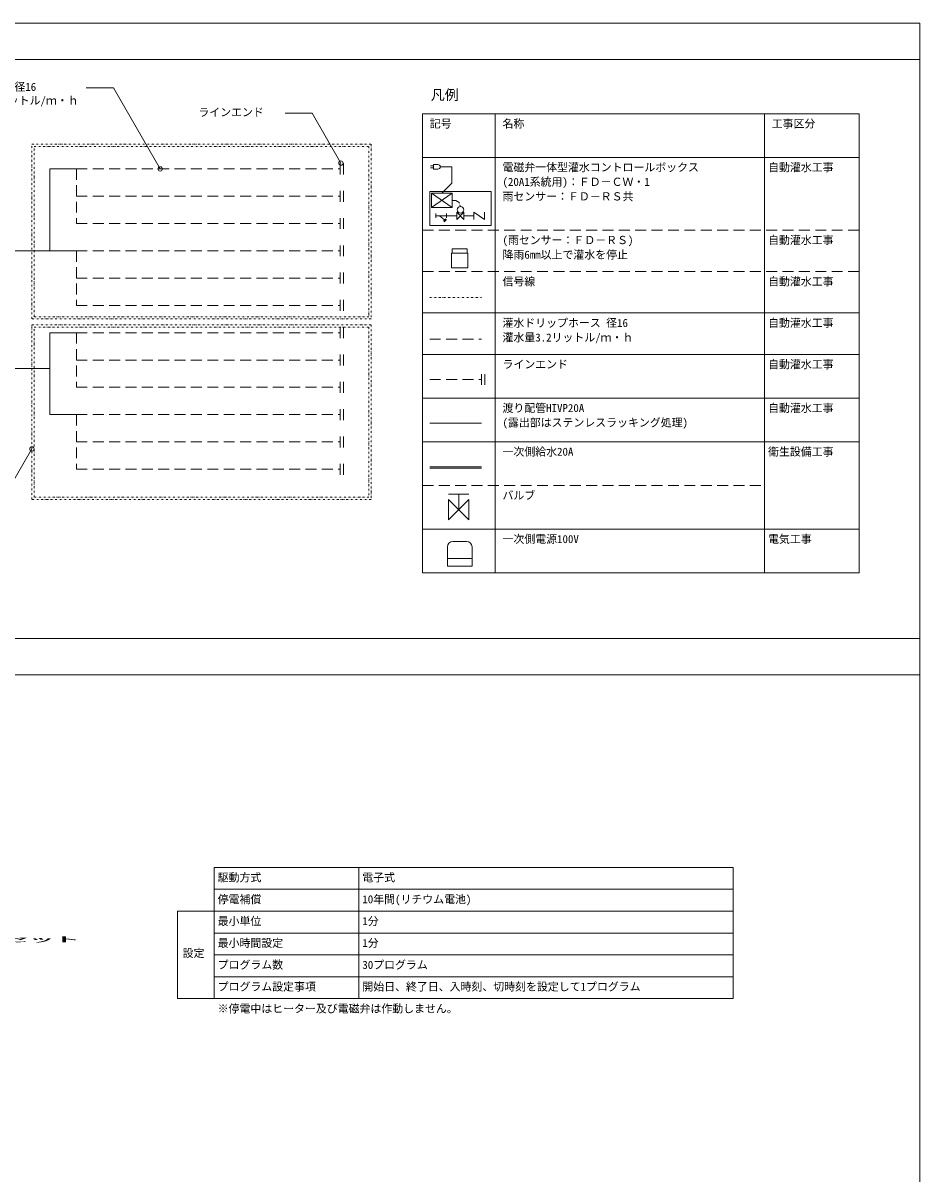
# Model space of a CAD drawing. Units: millimetres, scale not verified. Extents: x -79689 to 6276, y -2774 to 2774.
# Drawn here: x 3810 to 6276, y -388 to 2774 of the extents above; entities that cross this region are included whole.
import ezdxf
from ezdxf.enums import TextEntityAlignment as Align

# ---------------------------------------------------------------- set-up
doc = ezdxf.new("R2010")
doc.units = ezdxf.units.MM
doc.header["$LTSCALE"] = 10
doc.linetypes.add('USER3', pattern=[4.5, 3, -1.5])
doc.linetypes.add('USER4', pattern=[1.27, 0.5, -0.25, 0.01, -0.25, 0.01, -0.25])
for name, color, linetype, lineweight in [('0-1_WAKU', 7, 'Continuous', 18), ('0-3_moji', 7, 'Continuous', 18), ('0-7_KANAMONO', 4, 'Continuous', 18), ('0-8_ZATU', 6, 'Continuous', 18), ('0-9_kansui2', 1, 'Continuous', 18), ('0-B_kansui1', 4, 'Continuous', 18), ('4-0', 7, 'Continuous', 18)]:
    doc.layers.add(name, color=color, linetype=linetype, lineweight=lineweight)
doc.styles.add('ＭＳ ゴシック', font='')
doc.styles.get('ＭＳ ゴシック').set_extended_font_data('MS Gothic')

msp = doc.modelspace()

# ---------------------------------------------------------------- linework, layer by layer
at = {"layer": '0-1_WAKU'}
for p, q in [((-1618.57, 2674), (6275.93, 2674)), ((-1618.57, 1083), (6275.93, 1083)), ((-1618.57, 983), (6275.93, 983)), ((5762.57, 94.08), (5762.57, 454.08))]:
    msp.add_line(p, q, dxfattribs=at)
msp.add_lwpolyline([(-1618.57, -2774), (6275.93, -2774), (6275.93, 2774), (-1618.57, 2774)], close=True, dxfattribs=at)
at = {"layer": '0-3_moji'}
for p, q in [((4908.32, 2524.97), (4908.32, 1263.72)), ((4908.32, 2524.97), (6108.32, 2524.97)), ((5108.32, 2524.97), (5108.32, 1263.72)), ((5848.32, 2524.97), (5848.32, 1263.72)), ((6108.32, 2524.97), (6108.32, 1263.72)), ((4908.32, 2404.97), (6108.32, 2404.97)), ((4908.32, 1977.47), (6108.32, 1977.47)), ((4908.32, 1863.72), (6108.32, 1863.72)), ((4908.32, 1743.72), (6108.32, 1743.72)), ((4908.32, 1623.72), (6108.32, 1623.72)), ((4908.32, 1383.72), (6108.32, 1383.72)), ((4908.32, 1263.72), (6108.32, 1263.72)), ((4335.36, 454.08), (4335.36, 94.08)), ((4335.36, 454.08), (5762.57, 454.08)), ((4733, 454.08), (4733, 94.08)), ((4335.36, 394.08), (5762.57, 394.08)), ((4235.36, 94.08), (4235.36, 334.08)), ((4235.36, 334.08), (5762.57, 334.08)), ((4335.36, 274.08), (5762.57, 274.08)), ((4335.36, 214.08), (5762.57, 214.08)), ((4335.36, 154.08), (5762.57, 154.08)), ((4235.36, 94.08), (5762.57, 94.08))]:
    msp.add_line(p, q, dxfattribs=at)
at = {"layer": '0-3_moji', "linetype": 'USER3'}
for p, q in [((4908.32, 2204.97), (6108.32, 2204.97)), ((4908.32, 2091.22), (6108.32, 2091.22)), ((4908.32, 1503.72), (5848.32, 1503.72))]:
    msp.add_line(p, q, dxfattribs=at)
at = {"layer": '0-3_moji'}
for points in [[(4187.23, 2373.18), (4058.56, 2596.04), (3984.01, 2596.04)], [(4684.22, 2389.39), (4605.17, 2526.31), (4530.62, 2526.31)], [(3834.62, 1604.02), (3604.61, 1205.63), (3530.06, 1205.63)]]:
    msp.add_lwpolyline(points, dxfattribs=at)
for centre in [(4187.23, 2373.18), (4684.22, 2389.39), (3834.62, 1604.02)]:
    msp.add_circle(centre, 6, dxfattribs=at)
at = {"layer": '0-7_KANAMONO'}
for p, q in [((4989.71, 2153.79), (4989.71, 2141.79)), ((5031.31, 2153.79), (4989.71, 2153.79)), ((5031.31, 2153.79), (5031.31, 2141.79)), ((5032.91, 2141.79), (4988.11, 2141.79)), ((4988.11, 2141.79), (4988.11, 2101.79)), ((5032.91, 2141.79), (5032.91, 2101.79)), ((5032.91, 2101.79), (4988.11, 2101.79))]:
    msp.add_line(p, q, dxfattribs=at)
at = {"layer": '0-7_KANAMONO', "linetype": 'USER4'}
for points in [[(3834.62, 2440.77), (4767.22, 2440.77), (4767.22, 1961.02), (3834.62, 1961.02)], [(3840.62, 2434.77), (4761.22, 2434.77), (4761.22, 1967.02), (3840.62, 1967.02)], [(3834.62, 1944.84), (4767.22, 1944.84), (4767.22, 1465.1), (3834.62, 1465.1)], [(3840.62, 1938.84), (4761.22, 1938.84), (4761.22, 1471.1), (3840.62, 1471.1)]]:
    msp.add_lwpolyline(points, close=True, dxfattribs=at)
at = {"layer": '0-8_ZATU'}
for p, q in [((4976.81, 1334.67), (4976.81, 1282.01)), ((5029.48, 1349.67), (4991.81, 1349.67)), ((5044.48, 1282.01), (5044.48, 1334.67)), ((5044.48, 1302.8), (4976.81, 1302.8)), ((4976.81, 1282.01), (5044.48, 1282.01))]:
    msp.add_line(p, q, dxfattribs=at)
for centre, start, end in [((4991.81, 1334.67), 90, 180), ((5029.48, 1334.67), 0, 90)]:
    msp.add_arc(centre, 15, start, end, dxfattribs=at)
at = {"layer": '0-9_kansui2'}
for p, q in [((3884.17, 2373.18), (3884.17, 2148.18)), ((3956.97, 2373.18), (3884.17, 2373.18)), ((4938.45, 2381.59), (4930.3, 2381.59)), ((4938.45, 2375.97), (4930.3, 2375.97)), ((4938.45, 2385.03), (4950.95, 2385.03)), ((4988.92, 2378.78), (4957.2, 2378.78)), ((4988.92, 2378.78), (4988.92, 2333.92)), ((4961.45, 2306.45), (4988.92, 2333.92)), ((4933.32, 2306.45), (4989.57, 2267.07)), ((4989.57, 2306.45), (4933.32, 2267.07)), ((4944.97, 2250.76), (4944.97, 2238.39)), ((4974, 2250.76), (4974, 2238.39)), ((5003.2, 2234.67), (5022.2, 2254.48)), ((5022.2, 2234.67), (5003.2, 2254.48)), ((5003.2, 2234.67), (5003.2, 2254.48)), ((5022.2, 2234.67), (5022.2, 2254.48)), ((5078.76, 2234.67), (5049.36, 2254.48)), ((5049.36, 2234.67), (5049.36, 2254.48)), ((5078.76, 2234.67), (5078.76, 2254.48)), ((4944.97, 2244.57), (4974, 2244.57)), ((4955.12, 2244.57), (4968.92, 2233.08)), ((4972.15, 2236.42), (4965.68, 2229.75)), ((4974.09, 2234.53), (4967.63, 2227.86)), ((5003.2, 2244.57), (4974, 2244.57)), ((5049.36, 2244.57), (5022.2, 2244.57)), ((3956.97, 2148.18), (3784.17, 2148.18)), ((3884.17, 1923.18), (3884.17, 1698.18)), ((3956.97, 1923.18), (3884.17, 1923.18)), ((3486.71, 1824.54), (3884.17, 1824.54)), ((3956.97, 1698.18), (3884.17, 1698.18)), ((4928.32, 1674.77), (5070.76, 1674.77)), ((4928.32, 1554.77), (5070.76, 1554.77)), ((4928.32, 1550.77), (5070.76, 1550.77)), ((5036.14, 1479.41), (4979.89, 1479.41)), ((5008.01, 1437.22), (5008.01, 1479.41))]:
    msp.add_line(p, q, dxfattribs=at)
at = {"layer": '0-9_kansui2', "linetype": 'USER4'}
for p, q in [((5012.7, 2269.74), (5009.58, 2281.36)), ((4928.32, 2019.57), (5070.76, 2019.57))]:
    msp.add_line(p, q, dxfattribs=at)
at = {"layer": '0-9_kansui2'}
for points in [[(4950.95, 2372.53), (4938.45, 2372.53), (4938.45, 2385.03), (4950.95, 2385.03)], [(4950.95, 2372.53), (4938.45, 2372.53), (4938.45, 2385.03)], [(4989.57, 2286.76), (5000.22, 2286.76), (5009.58, 2281.36)]]:
    msp.add_lwpolyline(points, dxfattribs=at)
for points in [[(5097.07, 2311.45), (5097.07, 2217.7), (4928.32, 2217.7), (4928.32, 2311.45)], [(4933.32, 2306.45), (4989.57, 2306.45), (4989.57, 2267.07), (4933.32, 2267.07)], [(5036.14, 1409.1), (5036.14, 1465.35), (4979.89, 1409.1), (4979.89, 1465.35)]]:
    msp.add_lwpolyline(points, close=True, dxfattribs=at)
msp.add_circle((5012.7, 2260.86), 8.88, dxfattribs=at)
msp.add_arc((4950.95, 2378.78), 6.25, 270, 90, dxfattribs=at)
msp.add_arc((4950.95, 2378.78), 6.25, 270, 90, dxfattribs=at)
at = {"layer": '0-B_kansui1', "linetype": 'USER3'}
for p, q in [((3956.97, 2373.18), (3956.97, 2223.18)), ((3956.97, 2373.18), (4682.14, 2373.18)), ((4682.14, 2358.18), (4682.14, 2388.18)), ((4691.14, 2358.18), (4691.14, 2388.18)), ((4682.14, 2283.18), (4682.14, 2313.18)), ((4691.14, 2283.18), (4691.14, 2313.18)), ((3956.97, 2298.18), (4682.14, 2298.18)), ((3956.97, 2223.18), (4682.14, 2223.18)), ((4682.14, 2208.18), (4682.14, 2238.18)), ((4691.14, 2208.18), (4691.14, 2238.18)), ((4682.14, 2133.18), (4682.14, 2163.18)), ((4691.14, 2133.18), (4691.14, 2163.18)), ((3956.97, 2148.18), (4682.14, 2148.18)), ((4682.14, 2058.18), (4682.14, 2088.18)), ((4691.14, 2058.18), (4691.14, 2088.18)), ((3956.97, 2073.18), (4682.14, 2073.18)), ((4682.14, 1983.18), (4682.14, 2013.18)), ((4691.14, 1983.18), (4691.14, 2013.18)), ((4682.14, 1908.18), (4682.14, 1938.18)), ((4691.14, 1908.18), (4691.14, 1938.18)), ((3956.97, 1923.18), (4682.14, 1923.18)), ((4928.32, 1905.82), (5070.76, 1905.82)), ((3956.97, 1848.18), (4682.14, 1848.18)), ((4682.14, 1833.18), (4682.14, 1863.18)), ((4691.14, 1833.18), (4691.14, 1863.18)), ((5070.76, 1779.77), (5070.76, 1809.77)), ((5079.76, 1779.77), (5079.76, 1809.77)), ((4682.14, 1758.18), (4682.14, 1788.18)), ((4691.14, 1758.18), (4691.14, 1788.18)), ((4928.32, 1794.77), (5070.76, 1794.77)), ((4682.14, 1683.18), (4682.14, 1713.18)), ((4691.14, 1683.18), (4691.14, 1713.18)), ((3956.97, 1698.18), (4682.14, 1698.18)), ((3956.97, 1623.18), (4682.14, 1623.18)), ((4682.14, 1608.18), (4682.14, 1638.18)), ((4691.14, 1608.18), (4691.14, 1638.18)), ((4682.14, 1533.18), (4682.14, 1563.18)), ((4691.14, 1533.18), (4691.14, 1563.18))]:
    msp.add_line(p, q, dxfattribs=at)
for points in [[(3956.97, 2148.18), (3956.97, 1998.18), (4682.14, 1998.18)], [(3956.97, 1923.18), (3956.97, 1773.18), (4682.14, 1773.18)], [(3956.97, 1698.18), (3956.97, 1548.18), (4682.14, 1548.18)]]:
    msp.add_lwpolyline(points, dxfattribs=at)

# ---------------------------------------------------------------- texts
at = {"layer": '0-3_moji', "style": 'ＭＳ ゴシック'}
for s, height, p in [('灌水ドリップホース 径16', 21.99, (3501.59, 2581.04)), ('凡例', 28.2, (4931.09, 2553.96)), ('灌水量3.2リットル/ｍ・ｈ', 21.99, (3603.5, 2543.54)), ('ラインエンド', 21.99, (4292.21, 2511.31)), ('記号', 21.99, (4928.32, 2479.97)), ('名称', 21.99, (5128.32, 2479.97)), ('工事区分', 21.99, (5868.32, 2479.97)), ('電磁弁一体型灌水コントロールボックス', 21.99, (5128.32, 2359.97)), ('自動灌水工事', 21.99, (5858.32, 2359.97)), ('(20A1系統用)：ＦＤ－ＣＷ・1', 21.99, (5128.32, 2319.97)), ('雨センサー：ＦＤ－ＲＳ共', 21.99, (5128.32, 2279.97)), ('(雨センサー：ＦＤ－ＲＳ)', 21.99, (5128.32, 2159.97)), ('自動灌水工事', 21.99, (5858.32, 2159.97)), ('降雨6mm以上で灌水を停止', 21.99, (5128.32, 2119.97)), ('信号線', 21.99, (5128.32, 2046.22)), ('自動灌水工事', 21.99, (5858.32, 2046.22)), ('灌水ドリップホース 径16', 21.99, (5128.32, 1932.47)), ('自動灌水工事', 21.99, (5858.32, 1932.47)), ('灌水量3.2リットル/ｍ・ｈ', 21.99, (5128.32, 1892.47)), ('ラインエンド', 21.99, (5128.32, 1818.72)), ('自動灌水工事', 21.99, (5858.32, 1818.72)), ('渡り配管HIVP20A', 21.99, (5128.32, 1698.72)), ('自動灌水工事', 21.99, (5858.32, 1698.72)), ('(露出部はステンレスラッキング処理)', 21.99, (5128.32, 1658.72)), ('一次側給水20A', 21.99, (5128.32, 1578.72)), ('衛生設備工事', 21.99, (5858.32, 1578.72)), ('バルブ', 21.99, (5128.32, 1458.72)), ('一次側電源100V', 21.99, (5128.32, 1338.72)), ('電気工事', 21.99, (5858.32, 1338.72)), ('駆動方式', 21.99, (4345.36, 409.08)), ('電子式', 21.99, (4743, 409.08)), ('停電補償', 21.99, (4345.36, 349.08)), ('10年間(リチウム電池)', 21.99, (4743, 349.08)), ('最小単位', 21.99, (4345.36, 289.08)), ('1分', 21.99, (4743, 289.08)), ('最小時間設定', 21.99, (4345.36, 229.08)), ('1分', 21.99, (4743, 229.08)), ('設定', 21.99, (4248.93, 201.32)), ('プログラム数', 21.99, (4345.36, 169.08)), ('30プログラム', 21.99, (4743, 169.08)), ('プログラム設定事項', 21.99, (4345.36, 109.08)), ('開始日、終了日、入時刻、切時刻を設定して1プログラム', 21.99, (4743, 109.08)), ('※停電中はヒーター及び電磁弁は作動しません。', 21.99, (4345.36, 48.74))]:
    msp.add_text(s, height=height, dxfattribs=at).set_placement(p, align=Align.BOTTOM_LEFT)
at = {"layer": '4-0', "style": 'ＭＳ ゴシック', "width": 7}
msp.add_text('ﾘｾｯﾄ', height=14.7, dxfattribs=at).set_placement((3687.14, 244.59), align=Align.BOTTOM_LEFT)

doc.saveas('drawing.dxf')
